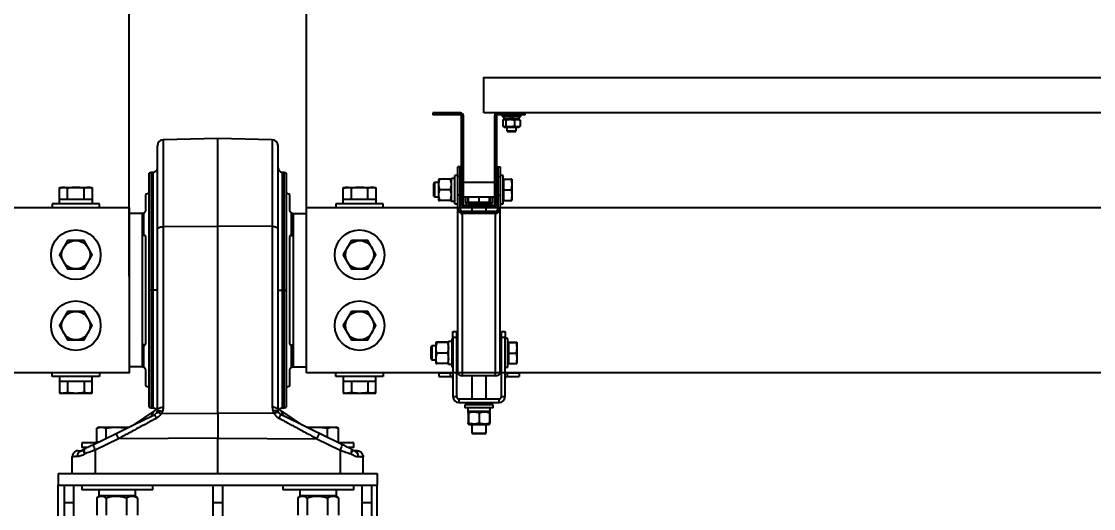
# Model space of a CAD drawing. Header units: millimetres. Extents: x -962 to 79815, y -55582 to 115780.
# Drawn here: x 54672 to 55579, y -8262 to -7850 of the extents above; entities that cross this region are included whole.
import ezdxf

# ---------------------------------------------------------------- set-up
doc = ezdxf.new("R2010")
doc.units = ezdxf.units.MM
doc.layers.add('01-Dimension', color=4, linetype='Continuous')
doc.styles.add('GreenexSolar', font='gbeitc.shx', dxfattribs={"width": 0.8, "height": 576.977143})
doc.dimstyles.new('GreenexSolar', dxfattribs={"dimtxt": 3, "dimasz": 1, "dimexe": 0.18, "dimexo": 0.0625, "dimgap": 0.09, "dimtad": 1, "dimtih": 1, "dimtoh": 1, "dimdec": 0, "dimzin": 0, "dimdsep": 46, "dimtxsty": 'GreenexSolar', "dimblk": 'ARCHTICK', "dimcen": 0.09, "dimclrd": 4, "dimclre": 4, "dimclrt": 3, "dimadec": 0, "dimazin": 0, "dimtfac": 1, "dimtdec": 4, "dimtofl": 0, "dimtmove": 0, "dimatfit": 3, "dimfxl": 1, "dimtolj": 1, "dimtzin": 0, "dimarcsym": 0})

# ---------------------------------------------------------------- blocks, each defined once
blk = doc.blocks.new('*U103')
at = {"color": 7, "linetype": 'Continuous', "lineweight": 25}
for p, q in [((-39, 150), (-39, 148.5)), ((-15.7, 150), (-39, 150)), ((-15.7, 148.5), (-39, 148.5)), ((-15.7, 148.5), (-15.7, 150)), ((-14.7, 72.5), (-14.7, 147.5)), ((-13.2, 147.5), (-14.7, 147.5)), ((-13.2, 72.5), (-13.2, 147.5)), ((14.7, 147.5), (13.2, 147.5)), ((13.2, 147.5), (13.2, 72.5)), ((14.7, 147.5), (14.7, 72.5)), ((15.7, 150), (15.7, 148.5)), ((39, 150), (15.7, 150)), ((39, 148.5), (15.7, 148.5)), ((19.5, 148.5), (19.5, 146.9)), ((19.5, 146.9), (35.5, 146.9)), ((21.06, 146.9), (21.06, 144.8)), ((33.94, 144.8), (33.94, 146.9)), ((35.5, 146.9), (35.5, 148.5)), ((39, 148.5), (39, 150)), ((20.13, 144), (20.13, 138.8)), ((20.58, 138.46), (21.37, 138)), ((21.37, 144.8), (20.62, 144.37)), ((27.5, 144.8), (21.06, 144.8)), ((21.37, 138), (33.62, 138)), ((22.56, 144), (22.56, 138.8)), ((23.5, 138), (23.5, 134.8)), ((27.5, 144.8), (28.71, 144.8)), ((33.94, 144.8), (28.71, 144.8)), ((29.92, 144), (29.92, 138.8)), ((31.5, 134.8), (31.5, 138)), ((34.38, 144.37), (33.62, 144.8)), ((33.62, 138), (34.42, 138.46)), ((34.86, 144), (34.37, 144.35)), ((34.37, 138.54), (34.86, 138.8)), ((34.86, 144), (34.86, 138.8)), ((23.5, 134.8), (24.3, 134)), ((23.5, 134.8), (31.5, 134.8)), ((30.7, 134), (24.3, 134)), ((30.7, 134), (31.5, 134.8)), ((-16, 104.42), (-17.8, 104.42)), ((-17.8, 96.11), (-17.8, 104.42)), ((-16, 96.11), (-16, 104.42)), ((16, 104.42), (17.8, 104.42)), ((16, 104.42), (16, 96.11)), ((17.8, 104.42), (17.8, 96.11)), ((-37.6, 91), (-38.2, 90.4)), ((-34.2, 91), (-37.6, 91)), ((-37.6, 91), (-37.6, 79)), ((-33.98, 94.01), (-34.2, 93.62)), ((-34.2, 93.62), (-34.2, 77.53)), ((-24.42, 94), (-33.18, 94)), ((-23.4, 93.62), (-23.62, 94.01)), ((-20.3, 94.55), (-23.4, 94.55)), ((-23.4, 75.45), (-23.4, 94.55)), ((-17.8, 97), (-20.3, 97)), ((-20.3, 96.66), (-20.3, 97)), ((-20.3, 73), (-20.3, 96.66)), ((-17.8, 96.66), (-17.8, 97)), ((-17.8, 73), (-17.8, 96.66)), ((-16, 96.11), (-17.8, 96.11)), ((-17.8, 80.31), (-17.8, 96.11)), ((-16, 80.31), (-16, 96.11)), ((-14.7, 91), (-16, 91)), ((13.2, 91), (-13.2, 91)), ((16, 91), (14.7, 91)), ((16, 96.11), (17.8, 96.11)), ((16, 96.11), (16, 80.31)), ((20.3, 97), (17.8, 97)), ((17.8, 96.11), (17.8, 80.31)), ((20.3, 96.66), (20.3, 97)), ((20.3, 73), (20.3, 96.66)), ((20.9, 93.83), (20.3, 93.23)), ((20.9, 85), (20.9, 94)), ((20.9, 94), (27.29, 94)), ((27.29, 94), (27.8, 89.5)), ((27.8, 94), (27.8, 89.5)), ((-38.2, 79.6), (-38.2, 90.4)), ((-24.42, 85), (-33.18, 85)), ((20.9, 85), (27.29, 85)), ((20.9, 76), (20.9, 85)), ((27.8, 89.5), (27.29, 85)), ((27.29, 85), (27.8, 80.5)), ((27.8, 89.5), (27.8, 80.5)), ((-38.2, 79.6), (-37.6, 79)), ((-37.6, 79), (-34.2, 79)), ((-34.2, 77.53), (-34.2, 76.37)), ((-34.2, 76.37), (-33.98, 75.99)), ((-24.42, 76), (-33.18, 76)), ((-23.62, 75.99), (-23.4, 76.37)), ((-23.4, 75.45), (-20.3, 75.45)), ((-20.3, 73), (-17.8, 73)), ((-16, 80.31), (-17.8, 80.31)), ((-17.8, 69.81), (-17.8, 80.31)), ((-16, 69.81), (-16, 80.31)), ((-16, 79), (-14.7, 79)), ((-13.2, 79), (13.2, 79)), ((-11.1, 74), (-11.1, 79)), ((-9.1, 74), (-11.1, 74)), ((-9.1, 74), (-9.1, 79)), ((-9, 74.1), (-9.1, 74.1)), ((-9, 74.1), (-9, 79)), ((0, 74.1), (-9, 74.1)), ((-8.83, 74.1), (-8.23, 73.5)), ((-8.6, 73.5), (-8.6, 71.5)), ((-8.6, 73.5), (8.6, 73.5)), ((0, 74.1), (0, 79)), ((9, 74.1), (0, 74.1)), ((8.23, 73.5), (8.83, 74.1)), ((8.6, 73.5), (8.6, 71.5)), ((9, 74.1), (9, 79)), ((9.1, 74.1), (9, 74.1)), ((9.1, 79), (9.1, 74)), ((9.1, 74), (11.1, 74)), ((11.1, 79), (11.1, 74)), ((14.7, 79), (16, 79)), ((16, 80.31), (17.8, 80.31)), ((16, 80.31), (16, 69.81)), ((17.8, 80.31), (17.8, 69.81)), ((17.8, 73), (20.3, 73)), ((20.3, 76.77), (20.9, 76.16)), ((20.9, 76), (27.29, 76)), ((27.8, 80.5), (27.29, 76)), ((27.8, 80.5), (27.8, 76)), ((-16, 69.81), (-17.8, 69.81)), ((-17.8, -69.79), (-17.8, 69.81)), ((-14.7, 72.5), (-13.2, 72.5)), ((-14, 64.94), (-14, 66.71)), ((14, 66.71), (-14, 66.71)), ((-14, -72.42), (-14, 64.94)), ((14, 64.94), (-14, 64.94)), ((-12.2, 71.5), (-12.2, 70)), ((12.2, 71.5), (-12.2, 71.5)), ((12.2, 70), (-12.2, 70)), ((-6, 70), (-6, 66.71)), ((6, 66.71), (6, 70)), ((12.2, 70), (12.2, 71.5)), ((13.2, 72.5), (14.7, 72.5)), ((14, 64.94), (14, 66.71)), ((14, -72.42), (14, 64.94)), ((16, 69.81), (17.8, 69.81)), ((17.8, -69.79), (17.8, 69.81)), ((-22, -40), (-22, -35)), ((-22, -35), (-19, -35)), ((-19, -35), (-19, -40)), ((19, -40), (19, -35)), ((19, -35), (22, -35)), ((22, -35), (22, -40)), ((-36.28, -44), (-36.5, -44.38)), ((-36.5, -44.38), (-36.5, -53.22)), ((-36.22, -43.97), (-35.48, -43.87)), ((-26.72, -43.87), (-35.48, -43.87)), ((-26.72, -44.13), (-35.48, -44.13)), ((-26.72, -43.87), (-25.98, -43.97)), ((-25.7, -44.38), (-25.92, -44)), ((-22.6, -43.45), (-25.7, -43.45)), ((-25.7, -62.55), (-25.7, -43.45)), ((-22, -41), (-22.6, -41)), ((-22.6, -65), (-22.6, -41)), ((-19, -40), (-22, -40)), ((-22, -40), (-22, -90)), ((-19, -40), (-19, -90)), ((22, -40), (19, -40)), ((19, -90), (19, -40)), ((22, -90), (22, -40)), ((24.5, -41), (22, -41)), ((24.5, -65), (24.5, -41)), ((25.1, -44.17), (24.5, -44.77)), ((25.1, -43.87), (31.49, -43.87)), ((25.1, -44.13), (25.1, -43.87)), ((25.1, -44.13), (31.49, -44.13)), ((25.1, -53.26), (25.1, -44.13)), ((31.49, -43.87), (31.64, -43.91)), ((32, -44), (31.49, -44.13)), ((31.49, -44.13), (32, -48.7)), ((31.98, -44), (32, -44)), ((32, -44), (32, -48.7)), ((-39.9, -47), (-40.5, -47.6)), ((-40.5, -58.4), (-40.5, -47.6)), ((-36.5, -47), (-39.9, -47)), ((-39.9, -47), (-39.9, -59)), ((-36.5, -53.22), (-36.5, -61.63)), ((-26.72, -53.26), (-35.48, -53.26)), ((-17.8, -47), (-19, -47)), ((19, -47), (17.8, -47)), ((25.1, -53.26), (31.49, -53.26)), ((25.1, -62.13), (25.1, -53.26)), ((32, -48.7), (31.49, -53.26)), ((32, -48.7), (32, -57.7)), ((-40.5, -58.4), (-39.9, -59)), ((-39.9, -59), (-36.5, -59)), ((-36.5, -61.63), (-36.28, -62)), ((-36.28, -62), (-36.27, -62.02)), ((-26.72, -62.13), (-35.48, -62.13)), ((-25.92, -62), (-25.7, -61.63)), ((-25.92, -62.01), (-25.92, -62)), ((-25.7, -62.55), (-22.6, -62.55)), ((-19, -59), (-17.8, -59)), ((17.8, -59), (19, -59)), ((24.5, -61.23), (25.1, -61.84)), ((25.1, -62.13), (31.49, -62.13)), ((31.49, -62.13), (31.98, -62)), ((32, -57.7), (32, -62)), ((-34, -70), (-34, -73)), ((-34, -70), (-24, -70)), ((-24, -73), (-24, -70)), ((-22.6, -65), (-22, -65)), ((14, -72.42), (-14, -72.42)), ((-6, -72.42), (-6, -92)), ((6, -92), (6, -72.42)), ((22, -65), (24.5, -65)), ((24, -73), (24, -70)), ((24, -70), (34, -70)), ((34, -70), (34, -73)), ((-34, -73), (-24, -73)), ((24, -73), (34, -73)), ((-22, -90), (-19, -90)), ((19, -90), (22, -90)), ((-17, -92), (-17, -95)), ((-17, -92), (17, -92)), ((-17, -95), (17, -95)), ((-12, -97.1), (-12, -99.6)), ((12, -97.1), (-12, -97.1)), ((12, -99.6), (-12, -99.6)), ((-9.55, -99.6), (-9.55, -102.7)), ((-6, -95), (-6, -97.1)), ((6, -97.1), (6, -95)), ((9.55, -102.7), (9.55, -99.6)), ((12, -99.6), (12, -97.1)), ((17, -95), (17, -92)), ((9.55, -102.7), (-9.55, -102.7)), ((-9.25, -103.72), (-9.25, -112.48)), ((-9, -102.92), (-9.03, -102.94)), ((-8.62, -102.7), (-9, -102.92)), ((-9, -103.72), (-9, -112.48)), ((0, -103.72), (0, -112.48)), ((9, -102.92), (8.62, -102.7)), ((9.03, -102.94), (9, -102.92)), ((9, -103.72), (9, -112.48)), ((9.04, -103.66), (9.25, -103.72)), ((9.25, -103.72), (9.25, -112.48)), ((-9.01, -113.28), (-9, -113.28)), ((-9, -113.28), (-8.62, -113.5)), ((-8.62, -113.5), (0, -113.5)), ((-6, -113.5), (-6, -120.9)), ((0, -113.5), (8.62, -113.5)), ((6, -120.9), (6, -113.5)), ((8.62, -113.5), (9, -113.28)), ((9, -113.28), (9.01, -113.28)), ((9.25, -112.48), (9.03, -112.54)), ((-6, -120.9), (-5.4, -121.5)), ((-6, -120.9), (6, -120.9)), ((5.4, -121.5), (-5.4, -121.5)), ((5.4, -121.5), (6, -120.9))]:
    blk.add_line(p, q, dxfattribs=at)
at = {"color": 7, "linetype": 'Continuous', "lineweight": 25, "flags": 128}
for points in [[(27.5, 144.8), (27.09, 145.5), (26.69, 146.2), (26.29, 146.9)], [(27.5, 146.9), (27.91, 146.2), (28.31, 145.5), (28.71, 144.8)]]:
    blk.add_lwpolyline(points, dxfattribs=at)
at = {"color": 7, "linetype": 'Continuous', "lineweight": 25}
for centre, radius, start, end in [((-15.7, 147.5), 2.5, 0, 90), ((-15.7, 147.5), 1, 0, 90), ((15.7, 147.5), 2.5, 90, 180), ((15.7, 147.5), 1, 90, 180), ((-8.6, 74), 2.5, 180, 270), ((-8.6, 74), 0.5, 180, 270), ((8.6, 74), 2.5, 270, 0), ((8.6, 74), 0.5, 270, 0), ((-12.2, 72.5), 2.5, 180, 270), ((-12.2, 72.5), 1, 180, 270), ((12.2, 72.5), 1, 270, 0), ((12.2, 72.5), 2.5, 270, 0), ((-24, -75), 5, 66.42182, 90), ((24, -75), 5, 90, 113.57818), ((-24, -75), 2, 0, 90), ((24, -75), 2, 90, 180), ((-17, -90), 5, 180, 270), ((-17, -90), 2, 180, 270), ((17, -90), 2, 270, 0), ((17, -90), 5, 270, 0)]:
    blk.add_arc(centre, radius, start, end, dxfattribs=at)
for centre, major_axis, ratio, start_param, end_param in [((-14, 69.81), (0, 4.87), 0.780501, 1.570796, 3.141593), ((-14, 69.81), (0, 3.09), 0.646833, 1.570796, 3.141593), ((14, 69.81), (0, 3.09), 0.646833, 3.141593, 4.712389), ((14, 69.81), (0, 4.87), 0.780501, 3.141593, 4.712389), ((-14, -69.79), (3.8, 0), 0.692855, 3.141593, 4.712389), ((14, -69.79), (3.8, 0), 0.692855, 4.712389, 6.283185)]:
    blk.add_ellipse(centre, major_axis=major_axis, ratio=ratio, start_param=start_param, end_param=end_param, dxfattribs=at)
for points, knots in [([(20.13, 144), (20.34, 144.17), (20.77, 144.51), (21.6, 144.69), (22.19, 144.27), (22.56, 144)], [0, 0, 0, 0, 0.264872, 0.535502, 1, 1, 1, 1]), ([(22.56, 138.8), (22.35, 138.63), (21.92, 138.29), (21.1, 138.11), (20.51, 138.53), (20.13, 138.8)], [0, 0, 0, 0, 0.264872, 0.535487, 1, 1, 1, 1]), ([(22.56, 144), (22.87, 144.09), (24.4, 144.51), (26.94, 144.75), (29.04, 144.22), (29.92, 144)], [0, 0, 0, 0, 0.1319, 0.636262, 1, 1, 1, 1]), ([(29.92, 138.8), (29.04, 138.58), (26.94, 138.05), (24.4, 138.29), (22.87, 138.71), (22.56, 138.8)], [0, 0, 0, 0, 0.363738, 0.8681, 1, 1, 1, 1]), ([(29.92, 144), (30.35, 144.17), (31.22, 144.51), (32.9, 144.69), (34.1, 144.27), (34.86, 144)], [0, 0, 0, 0, 0.264964, 0.53545, 1, 1, 1, 1]), ([(34.86, 138.8), (34.43, 138.63), (33.57, 138.29), (31.89, 138.11), (30.68, 138.53), (29.92, 138.8)], [0, 0, 0, 0, 0.264802, 0.535451, 1, 1, 1, 1]), ([(-33.18, 85), (-33.3, 85.38), (-33.65, 86.5), (-34, 88.42), (-34.01, 91.08), (-33.49, 92.92), (-33.18, 94)], [0, 0, 0, 0, 0.131004, 0.38054, 0.636178, 1, 1, 1, 1]), ([(-33.18, 94), (-33.42, 94), (-33.88, 94), (-33.93, 94), (-33.95, 94)], [0, 0, 0, 0, 0.529255, 1, 1, 1, 1]), ([(-24.42, 94), (-24.11, 92.92), (-23.6, 91.1), (-23.59, 88.44), (-23.94, 86.52), (-24.3, 85.38), (-24.42, 85)], [0, 0, 0, 0, 0.363821, 0.613049, 0.868997, 1, 1, 1, 1]), ([(-23.65, 94), (-23.64, 94), (-23.57, 94), (-23.82, 94), (-24.22, 94), (-24.42, 94)], [0, 0, 0, 0, 0.069976, 0.530727, 1, 1, 1, 1]), ([(27.8, 94), (27.74, 94), (27.67, 94), (27.37, 94), (27.29, 94)], [0, 0, 0, 0, 0.746933, 1, 1, 1, 1]), ([(-33.18, 76), (-33.41, 76.78), (-33.88, 78.36), (-34.05, 80.7), (-33.8, 82.94), (-33.39, 84.31), (-33.18, 85)], [0, 0, 0, 0, 0.264605, 0.534949, 0.765344, 1, 1, 1, 1]), ([(-24.42, 85), (-24.19, 84.22), (-23.72, 82.64), (-23.55, 80.3), (-23.8, 78.06), (-24.21, 76.69), (-24.42, 76)], [0, 0, 0, 0, 0.264605, 0.534949, 0.765344, 1, 1, 1, 1]), ([(-33.95, 76), (-33.96, 76), (-34.03, 76), (-33.78, 76), (-33.38, 76), (-33.18, 76)], [0, 0, 0, 0, 0.069976, 0.530727, 1, 1, 1, 1]), ([(-24.42, 76), (-24.18, 76), (-23.72, 76), (-23.67, 76), (-23.65, 76)], [0, 0, 0, 0, 0.5292553, 1, 1, 1, 1]), ([(27.29, 76), (27.37, 76), (27.67, 76), (27.74, 76), (27.8, 76)], [0, 0, 0, 0, 0.253067, 1, 1, 1, 1]), ([(-35.48, -53.26), (-35.71, -52.47), (-36.18, -50.87), (-36.35, -48.5), (-36.1, -46.23), (-35.69, -44.84), (-35.48, -44.13)], [0, 0, 0, 0, 0.264605, 0.534949, 0.765344, 1, 1, 1, 1]), ([(-35.48, -44.13), (-35.6, -44.12), (-35.95, -44.09), (-36.28, -44.04), (-36.24, -44.01), (-36.22, -44)], [0, 0, 0, 0, 0.2511123, 0.7294317, 1, 1, 1, 1]), ([(-25.97, -44), (-25.96, -44.01), (-25.91, -44.04), (-26.25, -44.09), (-26.6, -44.12), (-26.72, -44.13)], [0, 0, 0, 0, 0.258252, 0.74888, 1, 1, 1, 1]), ([(-26.72, -44.13), (-26.49, -44.93), (-26.02, -46.53), (-25.85, -48.9), (-26.1, -51.17), (-26.51, -52.56), (-26.72, -53.26)], [0, 0, 0, 0, 0.264605, 0.534949, 0.765344, 1, 1, 1, 1]), ([(-35.48, -62.13), (-35.71, -61.36), (-36.18, -59.8), (-36.35, -57.5), (-36.1, -55.3), (-35.69, -53.95), (-35.48, -53.26)], [0, 0, 0, 0, 0.264605, 0.534949, 0.765344, 1, 1, 1, 1]), ([(-26.72, -53.26), (-26.49, -54.03), (-26.02, -55.59), (-25.85, -57.89), (-26.1, -60.1), (-26.51, -61.45), (-26.72, -62.13)], [0, 0, 0, 0, 0.264605, 0.534949, 0.765344, 1, 1, 1, 1]), ([(31.49, -53.26), (31.57, -53.63), (31.87, -55.1), (31.94, -56.59), (32, -57.7)], [0, 0, 0, 0, 0.2530667, 1, 1, 1, 1]), ([(-36.23, -62), (-36.24, -62.01), (-36.27, -62.04), (-35.95, -62.08), (-35.6, -62.12), (-35.48, -62.13)], [0, 0, 0, 0, 0.19146, 0.726267, 1, 1, 1, 1]), ([(-26.72, -62.13), (-26.6, -62.12), (-26.26, -62.09), (-25.93, -62.04), (-25.96, -62.01), (-25.97, -62)], [0, 0, 0, 0, 0.273726, 0.795121, 1, 1, 1, 1]), ([(32, -57.7), (31.91, -59.14), (31.81, -60.63), (31.5, -62.09), (31.49, -62.13)], [0, 0, 0, 0, 0.973005, 1, 1, 1, 1]), ([(-9.25, -103.72), (-9.2, -103.48), (-9.12, -103.05), (-9.04, -103), (-9.01, -102.97)], [0, 0, 0, 0, 0.578358, 1, 1, 1, 1]), ([(-9, -103.72), (-8.22, -103.49), (-6.64, -103.02), (-4.3, -102.85), (-2.06, -103.1), (-0.69, -103.51), (0, -103.72)], [0, 0, 0, 0, 0.264605, 0.534949, 0.765344, 1, 1, 1, 1]), ([(-9, -102.97), (-9, -102.96), (-9, -102.92), (-9, -103.25), (-9, -103.6), (-9, -103.72)], [0, 0, 0, 0, 0.226291, 0.738059, 1, 1, 1, 1]), ([(0, -103.72), (0.78, -103.49), (2.36, -103.02), (4.7, -102.85), (6.94, -103.1), (8.31, -103.51), (9, -103.72)], [0, 0, 0, 0, 0.264605, 0.534949, 0.765344, 1, 1, 1, 1]), ([(9, -103.72), (9, -103.6), (9, -103.26), (9, -102.92), (9, -102.96), (9, -102.97)], [0, 0, 0, 0, 0.261933, 0.760864, 1, 1, 1, 1]), ([(9.25, -103.72), (9.2, -103.48), (9.12, -103.05), (9.04, -103), (9.01, -102.97)], [0, 0, 0, 0, 0.578358, 1, 1, 1, 1]), ([(-9.01, -113.27), (-9.05, -113.22), (-9.13, -113.11), (-9.21, -112.69), (-9.25, -112.48)], [0, 0, 0, 0, 0.487354, 1, 1, 1, 1]), ([(0, -112.48), (-0.78, -112.71), (-2.36, -113.18), (-4.7, -113.35), (-6.94, -113.1), (-8.31, -112.69), (-9, -112.48)], [0, 0, 0, 0, 0.264605, 0.534949, 0.765344, 1, 1, 1, 1]), ([(-9, -112.48), (-9, -112.6), (-9, -112.94), (-9, -113.28), (-9, -113.24), (-9, -113.23)], [0, 0, 0, 0, 0.261933, 0.760864, 1, 1, 1, 1]), ([(9, -112.48), (8.22, -112.71), (6.64, -113.18), (4.3, -113.35), (2.06, -113.1), (0.69, -112.69), (0, -112.48)], [0, 0, 0, 0, 0.264605, 0.534949, 0.765344, 1, 1, 1, 1]), ([(9, -113.23), (9, -113.24), (9, -113.28), (9, -112.95), (9, -112.6), (9, -112.48)], [0, 0, 0, 0, 0.226291, 0.738059, 1, 1, 1, 1]), ([(9.01, -113.27), (9.05, -113.22), (9.13, -113.11), (9.21, -112.69), (9.25, -112.48)], [0, 0, 0, 0, 0.487354, 1, 1, 1, 1])]:
    blk.add_open_spline(points, degree=3, knots=knots, dxfattribs=at)
blk = doc.blocks.new('*U107')
at = {"color": 7, "linetype": 'Continuous', "lineweight": 25}
for p, q in [((0, 128.5), (-46.13, 127.29)), ((46.13, 127.29), (0, 128.5)), ((0, 54.31), (0, 128.5)), ((-51, 51.68), (-51, 122.29)), ((51, 51.68), (51, 122.29)), ((-58, 0), (-58, 99.01)), ((-54.65, 99.68), (-56.35, 99.53)), ((56.35, 99.53), (54.65, 99.68)), ((58, 99.01), (58, 0)), ((-58, 82.14), (-61, 81.04)), ((61, 81.04), (58, 82.14)), ((-61, 81.04), (-61, 67.96)), ((61, 67.96), (61, 81.04)), ((-63.96, 64.15), (-63.96, 48.57)), ((-63.52, 64.18), (-63.52, 48.59)), ((-62.49, 47.14), (-62.49, 65.25)), ((62.49, 47.14), (62.49, 65.25)), ((63.52, 48.59), (63.52, 64.18)), ((63.96, 64.15), (63.96, 48.57)), ((-63.96, 46.15), (-63.96, -46.15)), ((-61.42, 46.15), (-63.96, 46.15)), ((-51, -101.16), (-51, 51.68)), ((-46.13, 53.8), (0, 54.31)), ((-46.13, 53.8), (-46.13, -99.05)), ((0, -104.08), (0, 54.31)), ((46.13, 53.8), (0, 54.31)), ((46.13, 53.8), (46.13, -99.05)), ((51, -101.16), (51, 51.68)), ((61.42, 46.15), (63.96, 46.15)), ((63.96, 46.15), (63.96, -46.15)), ((-61, 44.15), (-61, -44.15)), ((61, -44.15), (61, 44.15)), ((-56.35, 0), (-58, 0)), ((-58, -99.01), (-58, 0)), ((-56.35, 0), (-54.65, 0)), ((-51, 0), (-54.65, 0)), ((51, 0), (54.65, 0)), ((56.35, 0), (54.65, 0)), ((56.35, 0), (58, 0)), ((58, 0), (58, -99.01)), ((-61.42, -46.15), (-63.96, -46.15)), ((-63.96, -48.57), (-63.96, -64.15)), ((-63.52, -48.59), (-63.52, -64.18)), ((-62.49, -65.25), (-62.49, -47.14)), ((61.42, -46.15), (63.96, -46.15)), ((62.49, -65.25), (62.49, -47.14)), ((63.52, -64.18), (63.52, -48.59)), ((63.96, -48.57), (63.96, -64.15)), ((-61, -67.96), (-61, -81.04)), ((61, -81.04), (61, -67.96)), ((-61, -81.04), (-58, -82.14)), ((58, -82.14), (61, -81.04)), ((-56.35, -99.53), (-54.65, -99.68)), ((54.65, -99.68), (56.35, -99.53)), ((-53.19, -101.72), (-71.49, -114.13)), ((-51.81, -103.74), (-51.33, -102.8)), ((-51.33, -102.8), (-51, -101.16)), ((-47.75, -104.36), (0, -104.08)), ((47.75, -104.36), (0, -104.08)), ((51.33, -102.8), (51, -101.16)), ((51.81, -103.74), (51.33, -102.8)), ((53.19, -101.72), (71.49, -114.13)), ((-102.1, -128.58), (-102.1, -116.7)), ((-99.84, -115.86), (-101.64, -116.52)), ((-99.84, -115.86), (-98.24, -115.86)), ((-98.24, -115.86), (-85.82, -115.86)), ((-94.37, -125.28), (-94.37, -116.7)), ((-85.82, -115.86), (-75.05, -115.86)), ((-77.27, -116.94), (-77.27, -116.7)), ((74.99, -115.86), (84.18, -115.86)), ((84.18, -115.86), (97.42, -115.86)), ((92.73, -124.49), (92.73, -116.7)), ((97.42, -115.86), (99.83, -115.86)), ((101.64, -116.52), (99.83, -115.86)), ((102.1, -116.7), (101.63, -116.55)), ((102.1, -128.58), (102.1, -116.7)), ((-105.58, -130.75), (-85.99, -121.2)), ((-83.93, -125.69), (-103.52, -135.25)), ((0, -125.2), (-83.93, -125.69)), ((0, -125.2), (83.93, -125.69)), ((0, -155), (0, -125.2)), ((83.93, -125.69), (103.52, -135.25)), ((105.58, -130.75), (85.99, -121.2)), ((-115, -129.08), (-115, -133.08)), ((-102.16, -129.08), (-115, -129.08)), ((-110.37, -133.08), (-115, -133.08)), ((-113.21, -134.58), (-113.44, -134.77)), ((-112.55, -134.17), (-113.28, -134.66)), ((-112.39, -134.07), (-112.52, -134.22)), ((-103.52, -135.25), (-103.52, -155)), ((-101.13, -128.58), (-102.1, -128.58)), ((102.1, -128.58), (101.13, -128.58)), ((115, -129.08), (102.16, -129.08)), ((103.52, -135.25), (103.52, -155)), ((115, -133.08), (110.49, -133.08)), ((113.28, -134.66), (112.55, -134.17)), ((113.17, -134.63), (113.24, -134.71)), ((113.44, -134.77), (113.21, -134.58)), ((115, -133.08), (115, -129.08)), ((-123, -155), (-123, -140.89)), ((122.87, -140.88), (123, -140.89)), ((123, -155), (123, -140.89)), ((-135, -155), (-135, -165)), ((-135, -155), (135, -155)), ((135, -155), (135, -165)), ((-135, -165), (135, -165)), ((-135, -330), (-135, -165)), ((-130, -165), (-130, -180)), ((-122, -165), (-122, -180)), ((-115, -165), (-115, -169)), ((-103.3, -169), (-115, -169)), ((-55, -169), (-103.3, -169)), ((-100.52, -169), (-100.52, -174)), ((-69.48, -174), (-69.48, -169)), ((-55, -169), (-55, -165)), ((-4, -165), (-4, -180)), ((4, -165), (4, -180)), ((55, -165), (55, -169)), ((66.7, -169), (55, -169)), ((115, -169), (66.7, -169)), ((69.48, -169), (69.48, -174)), ((100.52, -174), (100.52, -169)), ((115, -169), (115, -165)), ((122, -165), (122, -180)), ((130, -165), (130, -180)), ((135, -330), (135, -165)), ((-122, -180), (-130, -180)), ((-130, -180), (-130, -315)), ((-122, -180), (-122, -315)), ((-102.29, -175.56), (-102.29, -190.44)), ((-99.63, -174), (-101.84, -175.28)), ((-69.48, -174), (-100.52, -174)), ((-94.47, -175.56), (-94.47, -190.44)), ((-77.18, -175.56), (-77.18, -190.44)), ((-68.16, -175.28), (-70.38, -174)), ((-67.71, -175.56), (-68.19, -175.32)), ((-67.71, -175.56), (-67.71, -190.44)), ((4, -180), (-4, -180)), ((-4, -180), (-4, -315)), ((4, -180), (4, -315)), ((67.71, -175.56), (67.71, -190.44)), ((70.37, -174), (68.16, -175.28)), ((100.52, -174), (69.48, -174)), ((75.53, -175.56), (75.53, -190.44)), ((92.82, -175.56), (92.82, -190.44)), ((101.84, -175.28), (99.62, -174)), ((102.29, -175.56), (101.81, -175.32)), ((102.29, -175.56), (102.29, -190.44)), ((130, -180), (122, -180)), ((122, -180), (122, -315)), ((130, -180), (130, -315))]:
    blk.add_line(p, q, dxfattribs=at)
at = {"color": 8, "linetype": 'Continuous', "lineweight": 25}
for p, q in [((-46.13, 127.29), (-46.13, 53.8)), ((46.13, 127.29), (46.13, 53.8)), ((-56.35, 99.53), (-56.35, 0)), ((-54.65, 0), (-54.65, 99.68)), ((54.65, 99.68), (54.65, 0)), ((56.35, 0), (56.35, 99.53)), ((-56.35, 0), (-56.35, -99.53)), ((-54.65, -99.68), (-54.65, 0)), ((54.65, 0), (54.65, -99.68)), ((56.35, -99.53), (56.35, 0)), ((-53.19, -101.72), (-53.1, -101.71))]:
    blk.add_line(p, q, dxfattribs=at)
for p, q in [((-133.86, 77), (-133.86, 87)), ((-133.86, 87), (-106.14, 87)), ((-133.86, 86.14), (-131.81, 87)), ((-126.93, 77), (-126.93, 86.14)), ((-113.07, 77), (-113.07, 87)), ((-106.14, 86.14), (-108.19, 87)), ((-106.14, 87), (-106.14, 77)), ((106.14, 77), (106.14, 87)), ((106.14, 87), (133.86, 87)), ((106.14, 86.14), (108.19, 87)), ((113.07, 77), (113.07, 86.14)), ((126.93, 77), (126.93, 87)), ((133.86, 86.14), (131.81, 87)), ((133.86, 87), (133.86, 77)), ((-100, 73), (-140, 73)), ((-140, 73), (-140, 70)), ((-133.86, 73), (-133.86, 77)), ((-133.86, 77), (-106.14, 77)), ((-106.14, 77), (-106.14, 73)), ((-100, 70), (-100, 73)), ((140, 73), (100, 73)), ((100, 73), (100, 70)), ((106.14, 73), (106.14, 77)), ((106.14, 77), (133.86, 77)), ((133.86, 77), (133.86, 73)), ((140, 70), (140, 73)), ((-63.96, 64.96), (-75, 64.96)), ((63.96, 64.96), (75, 64.96)), ((-140, -73), (-140, -70)), ((-100, -70), (-100, -73)), ((-63.96, -64.96), (-75, -64.96)), ((63.96, -64.96), (75, -64.96)), ((100, -73), (100, -70)), ((140, -70), (140, -73)), ((-100, -73), (-140, -73)), ((-133.86, -73), (-133.86, -77)), ((-133.86, -77), (-106.14, -77)), ((-133.86, -77), (-133.86, -87)), ((-126.93, -77), (-126.93, -86.14)), ((-113.07, -77), (-113.07, -87)), ((-106.14, -77), (-106.14, -73)), ((-106.14, -87), (-106.14, -77)), ((140, -73), (100, -73)), ((106.14, -73), (106.14, -77)), ((106.14, -77), (133.86, -77)), ((106.14, -77), (106.14, -87)), ((113.07, -77), (113.07, -86.14)), ((126.93, -77), (126.93, -87)), ((133.86, -77), (133.86, -73)), ((133.86, -87), (133.86, -77)), ((-133.86, -86.14), (-131.81, -87)), ((-133.86, -87), (-106.14, -87)), ((-106.14, -86.14), (-108.19, -87)), ((106.14, -86.14), (108.19, -87)), ((106.14, -87), (133.86, -87)), ((133.86, -86.14), (131.81, -87))]:
    blk.add_line(p, q)
at = {"color": 7, "linetype": 'Continuous', "lineweight": 25, "flags": 128}
for points in [[(-51, 51.68), (-50.91, 52.09), (-50.63, 52.48), (-50.18, 52.84), (-49.58, 53.16), (-48.85, 53.42), (-48, 53.62), (-47.09, 53.75), (-46.13, 53.8)], [(51, 51.68), (50.91, 52.09), (50.63, 52.48), (50.18, 52.84), (49.58, 53.16), (48.85, 53.42), (48, 53.62), (47.09, 53.75), (46.13, 53.8)], [(-51, -101.16), (-50.91, -100.76), (-50.63, -100.37), (-50.18, -100.01), (-49.58, -99.69), (-48.85, -99.43), (-48, -99.23), (-47.09, -99.1), (-46.13, -99.05)], [(51, -101.16), (50.91, -100.76), (50.63, -100.37), (50.18, -100.01), (49.58, -99.69), (48.85, -99.43), (48, -99.23), (47.09, -99.1), (46.13, -99.05)], [(-51.81, -103.74), (-51.6, -103.53), (-51.28, -103.41), (-50.86, -103.37), (-50.35, -103.41), (-49.77, -103.53), (-49.13, -103.74), (-48.46, -104.01), (-47.75, -104.36)], [(-51.33, -102.8), (-51.14, -102.52), (-50.81, -102.29), (-50.36, -102.13), (-49.8, -102.05), (-49.14, -102.05), (-48.4, -102.12), (-47.61, -102.27), (-46.8, -102.49)], [(51.33, -102.8), (51.14, -102.52), (50.81, -102.29), (50.36, -102.13), (49.8, -102.05), (49.14, -102.05), (48.4, -102.12), (47.61, -102.27), (46.8, -102.49)], [(51.81, -103.74), (51.6, -103.53), (51.28, -103.41), (50.86, -103.37), (50.35, -103.41), (49.77, -103.53), (49.13, -103.74), (48.46, -104.01), (47.75, -104.36)], [(-118.13, -135.89), (-119.09, -136.01), (-119.98, -136.3)], [(118.13, -135.89), (119.09, -136.01), (119.98, -136.3)], [(-122.86, -139.69), (-122.91, -139.93), (-123, -140.89)], [(122.86, -139.69), (122.91, -139.93), (123, -140.89)]]:
    blk.add_lwpolyline(points, dxfattribs=at)
for points in [[(-126.93, 42), (-133.86, 30), (-126.93, 18), (-113.07, 18), (-106.14, 30), (-113.07, 42)], [(113.07, 42), (106.14, 30), (113.07, 18), (126.93, 18), (133.86, 30), (126.93, 42)], [(-126.93, -18), (-133.86, -30), (-126.93, -42), (-113.07, -42), (-106.14, -30), (-113.07, -18)], [(113.07, -18), (106.14, -30), (113.07, -42), (126.93, -42), (133.86, -30), (126.93, -18)]]:
    blk.add_lwpolyline(points, close=True)
for centre in [(-120, 30), (120, 30), (-120, -30), (120, -30)]:
    blk.add_circle(centre, 21)
at = {"color": 7, "linetype": 'Continuous', "lineweight": 25}
for centre in [(-120, 30), (120, 30), (-120, -30), (120, -30)]:
    blk.add_circle(centre, 12, dxfattribs=at)
for centre, radius, start, end in [((-46, 122.29), 5, 91.5, 180), ((46, 122.29), 5, 0, 88.5), ((-55, 103.67), 4, 275, 0), ((55, 103.67), 4, 180, 265), ((-56, 95.55), 4, 95, 120), ((56, 95.55), 4, 60, 85), ((-64, 67.96), 3, 270.75, 329.40197), ((-64, 67.9), 3.74, 270.5914, 277.38921), ((64, 67.96), 3, 210.59803, 269.25), ((64, 67.9), 3.74, 262.61079, 269.4086), ((-64, 53.5), 4.93, 270.444, 275.6021), ((64, 53.5), 4.93, 264.3979, 269.556), ((-64, -53.5), 4.93, 84.3979, 89.556), ((64, -53.5), 4.93, 90.444, 95.6021), ((-64, -67.9), 3.74, 82.61079, 89.4086), ((-64, -67.96), 3, 30.59803, 89.25), ((64, -67.96), 3, 90.75, 149.40197), ((64, -67.9), 3.74, 90.5914, 97.38921), ((-56, -95.55), 4, 240, 265), ((-55, -103.67), 4, 45.59804, 85), ((55, -103.67), 4, 95, 134.38076), ((56, -95.55), 4, 275, 300), ((-57.4, -110.32), 6.01, 19.92795, 53.30363), ((57.4, -110.32), 6.01, 126.69637, 160.07205), ((-37.37, -101.62), 52.41, 201.93275, 207.33963), ((37.37, -101.62), 52.41, 332.66037, 338.06725), ((-114.34, -140.3), 4.55, 98.67359, 186.3217), ((-110.93, -137.06), 3.33, 116.01415, 130.15404), ((-56.97, -111.18), 52.41, 201.93275, 207.33963), ((56.97, -111.18), 52.41, 332.66037, 338.06725), ((110.93, -137.06), 3.33, 49.84596, 63.98585), ((114.34, -140.3), 4.55, 353.6783, 81.32641)]:
    blk.add_arc(centre, radius, start, end, dxfattribs=at)
for centre, radius, start, end in [((-131.88, 72.27), 14.73, 70.3552, 89.7289), ((-120, 58.57), 28.43, 75.89627, 104.10373), ((-108.12, 72.27), 14.73, 90.2711, 109.6448), ((108.12, 72.27), 14.73, 70.3552, 89.7289), ((120, 58.57), 28.43, 75.89627, 104.10373), ((131.88, 72.27), 14.73, 90.2711, 109.6448), ((-131.88, -72.27), 14.73, 270.2711, 289.6448), ((-120, -58.57), 28.43, 255.89627, 284.10373), ((-108.12, -72.27), 14.73, 250.3552, 269.7289), ((108.12, -72.27), 14.73, 270.2711, 289.6448), ((120, -58.57), 28.43, 255.89627, 284.10373), ((131.88, -72.27), 14.73, 250.3552, 269.7289)]:
    blk.add_arc(centre, radius, start, end)
for points, knots in [([(-63.96, 64.96), (-63.96, 64.92), (-63.96, 64.85), (-63.96, 64.38), (-63.96, 64.15)], [0, 0, 0, 0, 0.5, 1, 1, 1, 1]), ([(-62.49, 65.25), (-62.7, 65.09), (-63, 64.83), (-63.33, 64.53), (-63.49, 64.34), (-63.51, 64.23), (-63.52, 64.18)], [0, 0, 0, 0, 0.500432, 0.750375, 0.875609, 1, 1, 1, 1]), ([(-61.42, 66.43), (-61.55, 66.23), (-61.76, 65.92), (-62.14, 65.52), (-62.38, 65.34), (-62.49, 65.25)], [0, 0, 0, 0, 0.498703, 0.769371, 1, 1, 1, 1]), ([(-61, 67.96), (-61.01, 67.72), (-61.03, 67.24), (-61.29, 66.7), (-61.42, 66.43)], [0, 0, 0, 0, 0.498983, 1, 1, 1, 1]), ([(61.42, 66.43), (61.29, 66.7), (61.03, 67.24), (61.01, 67.72), (61, 67.96)], [0, 0, 0, 0, 0.498604, 1, 1, 1, 1]), ([(62.49, 65.25), (62.38, 65.34), (62.14, 65.52), (61.76, 65.92), (61.55, 66.23), (61.42, 66.43)], [0, 0, 0, 0, 0.230317, 0.500599, 1, 1, 1, 1]), ([(63.52, 64.18), (63.51, 64.23), (63.46, 64.44), (63.03, 64.79), (62.69, 65.08), (62.49, 65.25)], [0, 0, 0, 0, 0.125144, 0.49956, 1, 1, 1, 1]), ([(63.96, 64.96), (63.96, 64.92), (63.96, 64.85), (63.96, 64.38), (63.96, 64.15)], [0, 0, 0, 0, 0.5, 1, 1, 1, 1]), ([(-63.96, 48.57), (-63.96, 48.2), (-63.96, 47.46), (-63.96, 46.59), (-63.96, 46.15)], [0, 0, 0, 0, 0.5, 1, 1, 1, 1]), ([(-63.52, 48.59), (-63.51, 48.52), (-63.46, 48.24), (-63.03, 47.78), (-62.69, 47.37), (-62.49, 47.14)], [0, 0, 0, 0, 0.125144, 0.49956, 1, 1, 1, 1]), ([(-62.49, 47.14), (-62.38, 47.1), (-62.14, 47), (-61.76, 46.67), (-61.55, 46.36), (-61.42, 46.15)], [0, 0, 0, 0, 0.230317, 0.500599, 1, 1, 1, 1]), ([(-61.42, 46.15), (-61.29, 45.84), (-61.03, 45.23), (-61.01, 44.51), (-61, 44.15)], [0, 0, 0, 0, 0.498604, 1, 1, 1, 1]), ([(61, 44.15), (61.01, 44.51), (61.03, 45.22), (61.29, 45.84), (61.42, 46.15)], [0, 0, 0, 0, 0.498983, 1, 1, 1, 1]), ([(61.42, 46.15), (61.55, 46.36), (61.76, 46.67), (62.14, 47), (62.38, 47.1), (62.49, 47.14)], [0, 0, 0, 0, 0.498703, 0.769371, 1, 1, 1, 1]), ([(62.49, 47.14), (62.7, 47.37), (63, 47.72), (63.33, 48.13), (63.49, 48.38), (63.51, 48.52), (63.52, 48.59)], [0, 0, 0, 0, 0.500432, 0.750375, 0.875609, 1, 1, 1, 1]), ([(63.96, 48.57), (63.96, 48.2), (63.96, 47.46), (63.96, 46.59), (63.96, 46.15)], [0, 0, 0, 0, 0.5, 1, 1, 1, 1]), ([(-61, -44.15), (-61.01, -44.51), (-61.03, -45.22), (-61.29, -45.84), (-61.42, -46.15)], [0, 0, 0, 0, 0.498983, 1, 1, 1, 1]), ([(61.42, -46.15), (61.29, -45.84), (61.03, -45.23), (61.01, -44.51), (61, -44.15)], [0, 0, 0, 0, 0.498604, 1, 1, 1, 1]), ([(-63.96, -46.15), (-63.96, -46.59), (-63.96, -47.46), (-63.96, -48.2), (-63.96, -48.57)], [0, 0, 0, 0, 0.5, 1, 1, 1, 1]), ([(-62.49, -47.14), (-62.7, -47.37), (-63, -47.72), (-63.33, -48.13), (-63.49, -48.38), (-63.51, -48.52), (-63.52, -48.59)], [0, 0, 0, 0, 0.500432, 0.750375, 0.875609, 1, 1, 1, 1]), ([(-61.42, -46.15), (-61.55, -46.36), (-61.76, -46.67), (-62.14, -47), (-62.38, -47.1), (-62.49, -47.14)], [0, 0, 0, 0, 0.498703, 0.769371, 1, 1, 1, 1]), ([(62.49, -47.14), (62.38, -47.1), (62.14, -47), (61.76, -46.67), (61.55, -46.36), (61.42, -46.15)], [0, 0, 0, 0, 0.230317, 0.500599, 1, 1, 1, 1]), ([(63.52, -48.59), (63.51, -48.52), (63.46, -48.24), (63.03, -47.78), (62.69, -47.37), (62.49, -47.14)], [0, 0, 0, 0, 0.125144, 0.49956, 1, 1, 1, 1]), ([(63.96, -46.15), (63.96, -46.59), (63.96, -47.46), (63.96, -48.2), (63.96, -48.57)], [0, 0, 0, 0, 0.5, 1, 1, 1, 1]), ([(-63.96, -64.15), (-63.96, -64.38), (-63.96, -64.85), (-63.96, -64.92), (-63.96, -64.96)], [0, 0, 0, 0, 0.5000001, 1, 1, 1, 1]), ([(-63.52, -64.18), (-63.51, -64.23), (-63.46, -64.44), (-63.03, -64.79), (-62.69, -65.08), (-62.49, -65.25)], [0, 0, 0, 0, 0.125144, 0.49956, 1, 1, 1, 1]), ([(-62.49, -65.25), (-62.38, -65.34), (-62.14, -65.52), (-61.76, -65.92), (-61.55, -66.23), (-61.42, -66.43)], [0, 0, 0, 0, 0.230317, 0.500599, 1, 1, 1, 1]), ([(-61.42, -66.43), (-61.29, -66.7), (-61.03, -67.24), (-61.01, -67.72), (-61, -67.96)], [0, 0, 0, 0, 0.498604, 1, 1, 1, 1]), ([(61, -67.96), (61.01, -67.72), (61.03, -67.24), (61.29, -66.7), (61.42, -66.43)], [0, 0, 0, 0, 0.498983, 1, 1, 1, 1]), ([(61.42, -66.43), (61.55, -66.23), (61.76, -65.92), (62.14, -65.52), (62.38, -65.34), (62.49, -65.25)], [0, 0, 0, 0, 0.498703, 0.769371, 1, 1, 1, 1]), ([(62.49, -65.25), (62.7, -65.09), (63, -64.83), (63.33, -64.53), (63.49, -64.34), (63.51, -64.23), (63.52, -64.18)], [0, 0, 0, 0, 0.500432, 0.750375, 0.875609, 1, 1, 1, 1]), ([(63.96, -64.15), (63.96, -64.38), (63.96, -64.85), (63.96, -64.92), (63.96, -64.96)], [0, 0, 0, 0, 0.5, 1, 1, 1, 1]), ([(-51.01, -98.37), (-51.01, -98.37), (-51.02, -98.33), (-51.06, -98.49), (-51.15, -98.83), (-51.27, -99.2), (-51.42, -99.6), (-51.69, -100.15), (-52.25, -100.97), (-52.81, -101.42), (-53.19, -101.72)], [0, 0, 0, 0, 0.041675, 0.22346, 0.379051, 0.447363, 0.510645, 0.631108, 0.753799, 1, 1, 1, 1]), ([(-46.13, -99.05), (-46.17, -99.71), (-46.24, -100.88), (-46.63, -102), (-46.8, -102.49)], [0, 0, 0, 0, 0.559578, 1, 1, 1, 1]), ([(46.13, -99.05), (46.17, -99.71), (46.24, -100.88), (46.63, -102), (46.8, -102.49)], [0, 0, 0, 0, 0.559578, 1, 1, 1, 1]), ([(53.19, -101.72), (52.84, -101.44), (52.31, -101.02), (51.77, -100.27), (51.45, -99.69), (51.23, -99.16), (51.09, -98.75), (51.01, -98.49), (51, -98.45), (51, -98.44)], [0, 0, 0, 0, 0.213798, 0.323561, 0.437735, 0.560527, 0.694924, 0.84187, 1, 1, 1, 1]), ([(-85.99, -121.2), (-82.93, -119.71), (-76.83, -116.73), (-68.39, -112.61), (-60.71, -108.87), (-56.09, -106.61), (-53.81, -105.5)], [0, 0, 0, 0, 0.284259, 0.567071, 0.785927, 1, 1, 1, 1]), ([(-51.75, -108.27), (-53.01, -108.95), (-55.61, -110.36), (-59.51, -112.47), (-63.52, -114.64), (-67.49, -116.79), (-71.59, -119.01), (-75.5, -121.13), (-79.66, -123.38), (-82.39, -124.86), (-83.93, -125.69)], [0, 0, 0, 0, 0.118601, 0.243925, 0.364354, 0.493519, 0.613258, 0.746377, 0.856705, 1, 1, 1, 1]), ([(-56, -106.58), (-55.8, -106.17), (-55.41, -105.34), (-54.85, -104.24), (-54.25, -103.15), (-53.66, -102.19), (-53.34, -101.86), (-53.19, -101.72)], [0, 0, 0, 0, 0.192929, 0.387375, 0.563682, 0.807526, 1, 1, 1, 1]), ([(-53.81, -105.5), (-53.4, -105.26), (-52.57, -104.77), (-52.07, -104.09), (-51.81, -103.74)], [0, 0, 0, 0, 0.48519, 1, 1, 1, 1]), ([(-47.75, -104.36), (-48.27, -105.13), (-49.31, -106.68), (-50.94, -107.74), (-51.75, -108.27)], [0, 0, 0, 0, 0.501853, 1, 1, 1, 1]), ([(-46.8, -102.49), (-46.95, -102.85), (-47.22, -103.49), (-47.59, -104.09), (-47.75, -104.36)], [0, 0, 0, 0, 0.562145, 1, 1, 1, 1]), ([(0, -104.08), (0, -105.95), (0, -109.7), (0, -115.22), (0, -120.41), (0, -123.61), (0, -125.2)], [0, 0, 0, 0, 0.279267, 0.560176, 0.780733, 1, 1, 1, 1]), ([(46.8, -102.49), (46.95, -102.85), (47.22, -103.49), (47.59, -104.09), (47.75, -104.36)], [0, 0, 0, 0, 0.562145, 1, 1, 1, 1]), ([(47.75, -104.36), (48.27, -105.13), (49.31, -106.68), (50.94, -107.74), (51.75, -108.27)], [0, 0, 0, 0, 0.501853, 1, 1, 1, 1]), ([(51.75, -108.27), (53.01, -108.95), (55.61, -110.36), (59.51, -112.47), (63.52, -114.64), (67.49, -116.79), (71.59, -119.01), (75.5, -121.13), (79.66, -123.38), (82.39, -124.86), (83.93, -125.69)], [0, 0, 0, 0, 0.118602, 0.243925, 0.364357, 0.493519, 0.613261, 0.746377, 0.856707, 1, 1, 1, 1]), ([(53.81, -105.5), (53.4, -105.26), (52.57, -104.77), (52.07, -104.09), (51.81, -103.74)], [0, 0, 0, 0, 0.48519, 1, 1, 1, 1]), ([(56, -106.58), (55.8, -106.17), (55.41, -105.34), (54.85, -104.24), (54.36, -103.34), (53.96, -102.69), (53.56, -102.08), (53.34, -101.86), (53.19, -101.72)], [0, 0, 0, 0, 0.192859, 0.387228, 0.563462, 0.694003, 0.807601, 1, 1, 1, 1]), ([(85.99, -121.2), (82.93, -119.71), (76.83, -116.73), (68.39, -112.61), (60.71, -108.87), (56.09, -106.61), (53.81, -105.5)], [0, 0, 0, 0, 0.284259, 0.567071, 0.785927, 1, 1, 1, 1]), ([(-102.1, -116.7), (-101.47, -116.46), (-100.19, -115.99), (-98.89, -115.9), (-98.24, -115.86)], [0, 0, 0, 0, 0.498113, 1, 1, 1, 1]), ([(-98.24, -115.86), (-97.59, -115.9), (-96.29, -115.99), (-95.01, -116.46), (-94.37, -116.7)], [0, 0, 0, 0, 0.497781, 1, 1, 1, 1]), ([(-94.37, -116.7), (-92.96, -116.46), (-90.13, -115.99), (-87.26, -115.9), (-85.82, -115.86)], [0, 0, 0, 0, 0.498113, 1, 1, 1, 1]), ([(-85.82, -115.86), (-84.39, -115.9), (-81.52, -115.99), (-78.69, -116.46), (-77.27, -116.7)], [0, 0, 0, 0, 0.4977806, 1, 1, 1, 1]), ([(-77.27, -116.7), (-76.88, -116.55), (-76.46, -116.4), (-76.05, -116.34), (-76.03, -116.34)], [0, 0, 0, 0, 0.951288, 1, 1, 1, 1]), ([(76.51, -116.57), (77.63, -116.39), (80.17, -115.97), (82.74, -115.9), (84.18, -115.86)], [0, 0, 0, 0, 0.440461, 1, 1, 1, 1]), ([(84.18, -115.86), (85.61, -115.9), (88.48, -115.99), (91.31, -116.46), (92.73, -116.7)], [0, 0, 0, 0, 0.4977806, 1, 1, 1, 1]), ([(92.73, -116.7), (93.13, -116.57), (94.67, -116.08), (96.25, -115.95), (97.42, -115.86)], [0, 0, 0, 0, 0.253067, 1, 1, 1, 1]), ([(97.42, -115.86), (98.18, -115.9), (99.71, -115.99), (101.27, -116.42), (102.06, -116.68), (102.1, -116.7)], [0, 0, 0, 0, 0.484448, 0.973031, 1, 1, 1, 1]), ([(-118.13, -135.89), (-118.08, -135.89), (-117.98, -135.88), (-117.09, -135.86), (-115.81, -135.83), (-115.03, -135.81)], [0, 0, 0, 0, 0.278649, 0.561021, 1, 1, 1, 1]), ([(-113.44, -134.77), (-113.57, -134.88), (-113.98, -135.23), (-114.67, -135.65), (-115.37, -135.94), (-115.62, -135.92), (-115.74, -135.91)], [0, 0, 0, 0, 0.128389, 0.433877, 0.722183, 1, 1, 1, 1]), ([(-112.41, -134.09), (-112.42, -134.1), (-112.49, -134.13), (-112.54, -134.15), (-112.57, -134.17)], [0, 0, 0, 0, 0.215695, 1, 1, 1, 1]), ([(-103.52, -135.25), (-105.08, -135.82), (-108.19, -136.95), (-111.05, -138), (-112.48, -138.52)], [0, 0, 0, 0, 0.501712, 1, 1, 1, 1]), ([(-112.39, -134.07), (-111.17, -133.48), (-108.98, -132.41), (-106.63, -131.26), (-105.58, -130.75)], [0, 0, 0, 0, 0.557304, 1, 1, 1, 1]), ([(103.52, -135.25), (105.08, -135.82), (108.19, -136.95), (111.05, -138), (112.48, -138.52)], [0, 0, 0, 0, 0.501712, 1, 1, 1, 1]), ([(112.39, -134.07), (111.17, -133.48), (108.98, -132.41), (106.63, -131.26), (105.58, -130.75)], [0, 0, 0, 0, 0.557304, 1, 1, 1, 1]), ([(112.39, -134.07), (112.59, -134.23), (112.98, -134.55), (113.16, -135.62), (113.02, -136.98), (112.66, -138.01), (112.48, -138.52)], [0, 0, 0, 0, 0.2507989, 0.5009554, 0.7506636, 1, 1, 1, 1]), ([(115.74, -135.91), (115.62, -135.92), (115.37, -135.94), (114.67, -135.65), (113.98, -135.23), (113.57, -134.88), (113.44, -134.77)], [0, 0, 0, 0, 0.277817, 0.566123, 0.871611, 1, 1, 1, 1]), ([(118.13, -135.89), (118.08, -135.89), (117.98, -135.88), (117.09, -135.86), (115.81, -135.83), (115.03, -135.81)], [0, 0, 0, 0, 0.278649, 0.561021, 1, 1, 1, 1]), ([(-118.87, -140.81), (-119.51, -140.82), (-120.77, -140.84), (-122.04, -140.87), (-122.85, -140.88), (-122.95, -140.89), (-123, -140.89)], [0, 0, 0, 0, 0.256987, 0.509315, 0.756985, 1, 1, 1, 1]), ([(-119.94, -136.28), (-120.38, -136.51), (-121.27, -136.98), (-122.25, -138.14), (-122.85, -139.48), (-122.91, -140.43), (-122.93, -140.89)], [0, 0, 0, 0, 0.253694, 0.51198, 0.763833, 1, 1, 1, 1]), ([(-112.48, -138.52), (-113.06, -138.86), (-114.2, -139.53), (-115.87, -140.24), (-117.46, -140.7), (-118.4, -140.77), (-118.87, -140.81)], [0, 0, 0, 0, 0.254788, 0.499352, 0.749192, 1, 1, 1, 1]), ([(112.48, -138.52), (113.62, -139.15), (115.33, -140.1), (117.46, -140.7), (118.4, -140.77), (118.87, -140.81)], [0, 0, 0, 0, 0.498649, 0.748844, 1, 1, 1, 1]), ([(122.93, -140.89), (122.91, -140.43), (122.85, -139.48), (122.25, -138.14), (121.27, -136.98), (120.38, -136.51), (119.94, -136.28)], [0, 0, 0, 0, 0.236167, 0.48802, 0.746306, 1, 1, 1, 1]), ([(-102.29, -175.56), (-101.62, -175.17), (-100.24, -174.39), (-98.21, -174.1), (-96.27, -174.52), (-95.07, -175.21), (-94.47, -175.56)], [0, 0, 0, 0, 0.2646087, 0.5349556, 0.7653472, 1, 1, 1, 1]), ([(-94.47, -175.56), (-92.97, -175.17), (-89.94, -174.39), (-85.44, -174.1), (-81.14, -174.52), (-78.51, -175.21), (-77.18, -175.56)], [0, 0, 0, 0, 0.264609, 0.534956, 0.765347, 1, 1, 1, 1]), ([(-77.18, -175.56), (-76.62, -175.28), (-75.49, -174.73), (-73.54, -174.2), (-71.32, -174.17), (-69.3, -174.76), (-68.11, -175.36), (-67.71, -175.56)], [0, 0, 0, 0, 0.181643, 0.364815, 0.614032, 0.869969, 1, 1, 1, 1]), ([(67.71, -175.56), (68.38, -175.17), (69.76, -174.39), (71.79, -174.1), (73.73, -174.52), (74.93, -175.21), (75.53, -175.56)], [0, 0, 0, 0, 0.2646087, 0.5349556, 0.7653472, 1, 1, 1, 1]), ([(75.53, -175.56), (77.03, -175.17), (80.06, -174.39), (84.56, -174.1), (88.86, -174.52), (91.49, -175.21), (92.82, -175.56)], [0, 0, 0, 0, 0.264609, 0.534956, 0.765347, 1, 1, 1, 1]), ([(92.82, -175.56), (93.38, -175.28), (94.51, -174.73), (96.46, -174.2), (98.68, -174.17), (100.7, -174.76), (101.89, -175.36), (102.29, -175.56)], [0, 0, 0, 0, 0.181643, 0.364815, 0.614032, 0.869969, 1, 1, 1, 1])]:
    blk.add_open_spline(points, degree=3, knots=knots, dxfattribs=at)
at = {"color": 8, "linetype": 'Continuous', "lineweight": 25}
for points, knots in [([(-113.17, -134.63), (-113.3, -134.74), (-113.59, -135), (-113.59, -135.9), (-113.25, -137.12), (-112.73, -138.06), (-112.48, -138.52)], [0, 0, 0, 0, 0.207522, 0.472127, 0.736257, 1, 1, 1, 1]), ([(-112.52, -134.22), (-112.67, -134.34), (-113, -134.62), (-113.16, -135.62), (-113.02, -136.98), (-112.66, -138.01), (-112.48, -138.52)], [0, 0, 0, 0, 0.200603, 0.46752, 0.733958, 1, 1, 1, 1]), ([(-112.42, -134.38), (-112.5, -134.38), (-112.77, -134.4), (-112.95, -134.47), (-113.08, -134.52)], [0, 0, 0, 0, 0.271305, 1, 1, 1, 1]), ([(112.42, -134.38), (112.5, -134.38), (112.77, -134.4), (112.95, -134.47), (113.08, -134.52)], [0, 0, 0, 0, 0.271305, 1, 1, 1, 1]), ([(113.24, -134.71), (113.34, -134.8), (113.6, -135.04), (113.58, -135.9), (113.25, -137.12), (112.73, -138.06), (112.48, -138.52)], [0, 0, 0, 0, 0.171989, 0.448459, 0.724432, 1, 1, 1, 1]), ([(118.87, -140.81), (119.51, -140.82), (120.78, -140.84), (122.03, -140.87), (122.75, -140.88), (122.84, -140.88), (122.87, -140.88)], [0, 0, 0, 0, 0.293627, 0.581931, 0.864914, 1, 1, 1, 1])]:
    blk.add_open_spline(points, degree=3, knots=knots, dxfattribs=at)
blk = doc.blocks.new('_ArchTick')
at = {"color": 0, "linetype": 'ByBlock', "const_width": 0.15}
blk.add_lwpolyline([(-0.5, -0.5), (0.5, 0.5)], dxfattribs=at)
blk = doc.blocks.new('*D181')
at = {"layer": '01-Dimension', "color": 4, "lineweight": -2, "transparency": 16777216}
for p, q in [((53868.84, -8065.66), (53868.84, -6889.11)), ((54762.84, -8065.66), (54762.84, -6889.11)), ((53868.84, -6923.73), (54762.84, -6923.73))]:
    blk.add_line(p, q, dxfattribs=at)
at = {"layer": 'Defpoints', "color": 0, "transparency": 16777216}
for p in [(54762.84, -6923.73), (53868.84, -8077.68), (54762.84, -8077.68)]:
    blk.add_point(p, dxfattribs=at)
at = {"layer": '01-Dimension', "color": 4, "lineweight": -2, "transparency": 16777216, "xscale": 192.3257142857143, "yscale": 192.3257142857143, "zscale": 192.3257142857143, "rotation": 180}
blk.add_blockref('_ArchTick', (53868.84, -6923.73), dxfattribs=at)
at = {"layer": '01-Dimension', "color": 4, "lineweight": -2, "transparency": 16777216, "xscale": 192.3257142857143, "yscale": 192.3257142857143, "zscale": 192.3257142857143}
blk.add_blockref('_ArchTick', (54762.84, -6923.73), dxfattribs=at)
at = {"layer": '01-Dimension', "color": 3, "transparency": 16777216, "insert": (54315.84, -6617.93), "char_height": 576.977, "attachment_point": 5, "style": 'GreenexSolar'}
blk.add_mtext('\\A1;894', dxfattribs=at)
blk = doc.blocks.new('*D182')
at = {"layer": '01-Dimension', "color": 4, "lineweight": -2, "transparency": 16777216}
for p, q in [((54912.84, -8065.66), (54912.84, -6889.11)), ((65482.84, -8065.66), (65482.84, -6889.11)), ((54912.84, -6923.73), (65482.84, -6923.73))]:
    blk.add_line(p, q, dxfattribs=at)
at = {"layer": 'Defpoints', "color": 0, "transparency": 16777216}
for p in [(65482.84, -6923.73), (54912.84, -8077.68), (65482.84, -8077.68)]:
    blk.add_point(p, dxfattribs=at)
at = {"layer": '01-Dimension', "color": 4, "lineweight": -2, "transparency": 16777216, "xscale": 192.3257142857143, "yscale": 192.3257142857143, "zscale": 192.3257142857143, "rotation": 180}
blk.add_blockref('_ArchTick', (54912.84, -6923.73), dxfattribs=at)
at = {"layer": '01-Dimension', "color": 4, "lineweight": -2, "transparency": 16777216, "xscale": 192.3257142857143, "yscale": 192.3257142857143, "zscale": 192.3257142857143}
blk.add_blockref('_ArchTick', (65482.84, -6923.73), dxfattribs=at)
at = {"layer": '01-Dimension', "color": 3, "transparency": 16777216, "insert": (60197.84, -6617.93), "char_height": 576.977, "attachment_point": 5, "style": 'GreenexSolar'}
blk.add_mtext('\\A1;10570', dxfattribs=at)
blk = doc.blocks.new('*D183')
at = {"layer": '01-Dimension', "color": 4, "lineweight": -2, "transparency": 16777216}
for p, q in [((4038.84, -8065.66), (4038.84, -5735.15)), ((65482.84, -8065.66), (65482.84, -5735.15)), ((4038.84, -5769.77), (65482.84, -5769.77))]:
    blk.add_line(p, q, dxfattribs=at)
at = {"layer": 'Defpoints', "color": 0, "transparency": 16777216}
for p in [(65482.84, -5769.77), (4038.84, -8077.68), (65482.84, -8077.68)]:
    blk.add_point(p, dxfattribs=at)
at = {"layer": '01-Dimension', "color": 4, "lineweight": -2, "transparency": 16777216, "xscale": 192.3257142857143, "yscale": 192.3257142857143, "zscale": 192.3257142857143, "rotation": 180}
blk.add_blockref('_ArchTick', (4038.84, -5769.77), dxfattribs=at)
at = {"layer": '01-Dimension', "color": 4, "lineweight": -2, "transparency": 16777216, "xscale": 192.3257142857143, "yscale": 192.3257142857143, "zscale": 192.3257142857143}
blk.add_blockref('_ArchTick', (65482.84, -5769.77), dxfattribs=at)
at = {"layer": '01-Dimension', "color": 3, "transparency": 16777216, "insert": (34760.84, -5463.97), "char_height": 576.977, "attachment_point": 5, "style": 'GreenexSolar'}
blk.add_mtext('\\A1;61444', dxfattribs=at)

msp = doc.modelspace()

# ---------------------------------------------------------------- linework, layer by layer
for points in [[(55062.84, -7927.68), (55062.84, -7897.68), (56196.84, -7897.68), (56196.84, -7927.68)], [(53868.84, -8147.68), (53868.84, -8007.68), (54762.84, -8007.68), (54762.84, -8147.68)], [(54912.84, -8147.68), (54912.84, -8007.68), (65482.84, -8007.68), (65482.84, -8147.68)]]:
    msp.add_lwpolyline(points, close=True)

# ---------------------------------------------------------------- block references
for name, p in [('*U103', (55058.84, -8077.68)), ('*U107', (54837.84, -8077.68))]:
    msp.add_blockref(name, p)

# ---------------------------------------------------------------- dimensions: what is measured, and where the dimension line sits
at = {"layer": '01-Dimension'}
for base, p1, p2, picture, middle in [((65482.84, -5769.77), (4038.84, -8077.68), (65482.84, -8077.68), '*D183', (34760.84, -5463.97)), ((54762.84, -6923.73), (53868.84, -8077.68), (54762.84, -8077.68), '*D181', (54315.84, -6617.93)), ((65482.84, -6923.73), (54912.84, -8077.68), (65482.84, -8077.68), '*D182', (60197.84, -6617.93))]:
    dim = msp.add_linear_dim(base=base, p1=p1, p2=p2, dimstyle='GreenexSolar', override={"dimscale": 192.325714}, dxfattribs=at)
    dim.commit()
    dim.dimension.update_dxf_attribs({"geometry": picture, "text_midpoint": middle})

doc.saveas('drawing.dxf')
